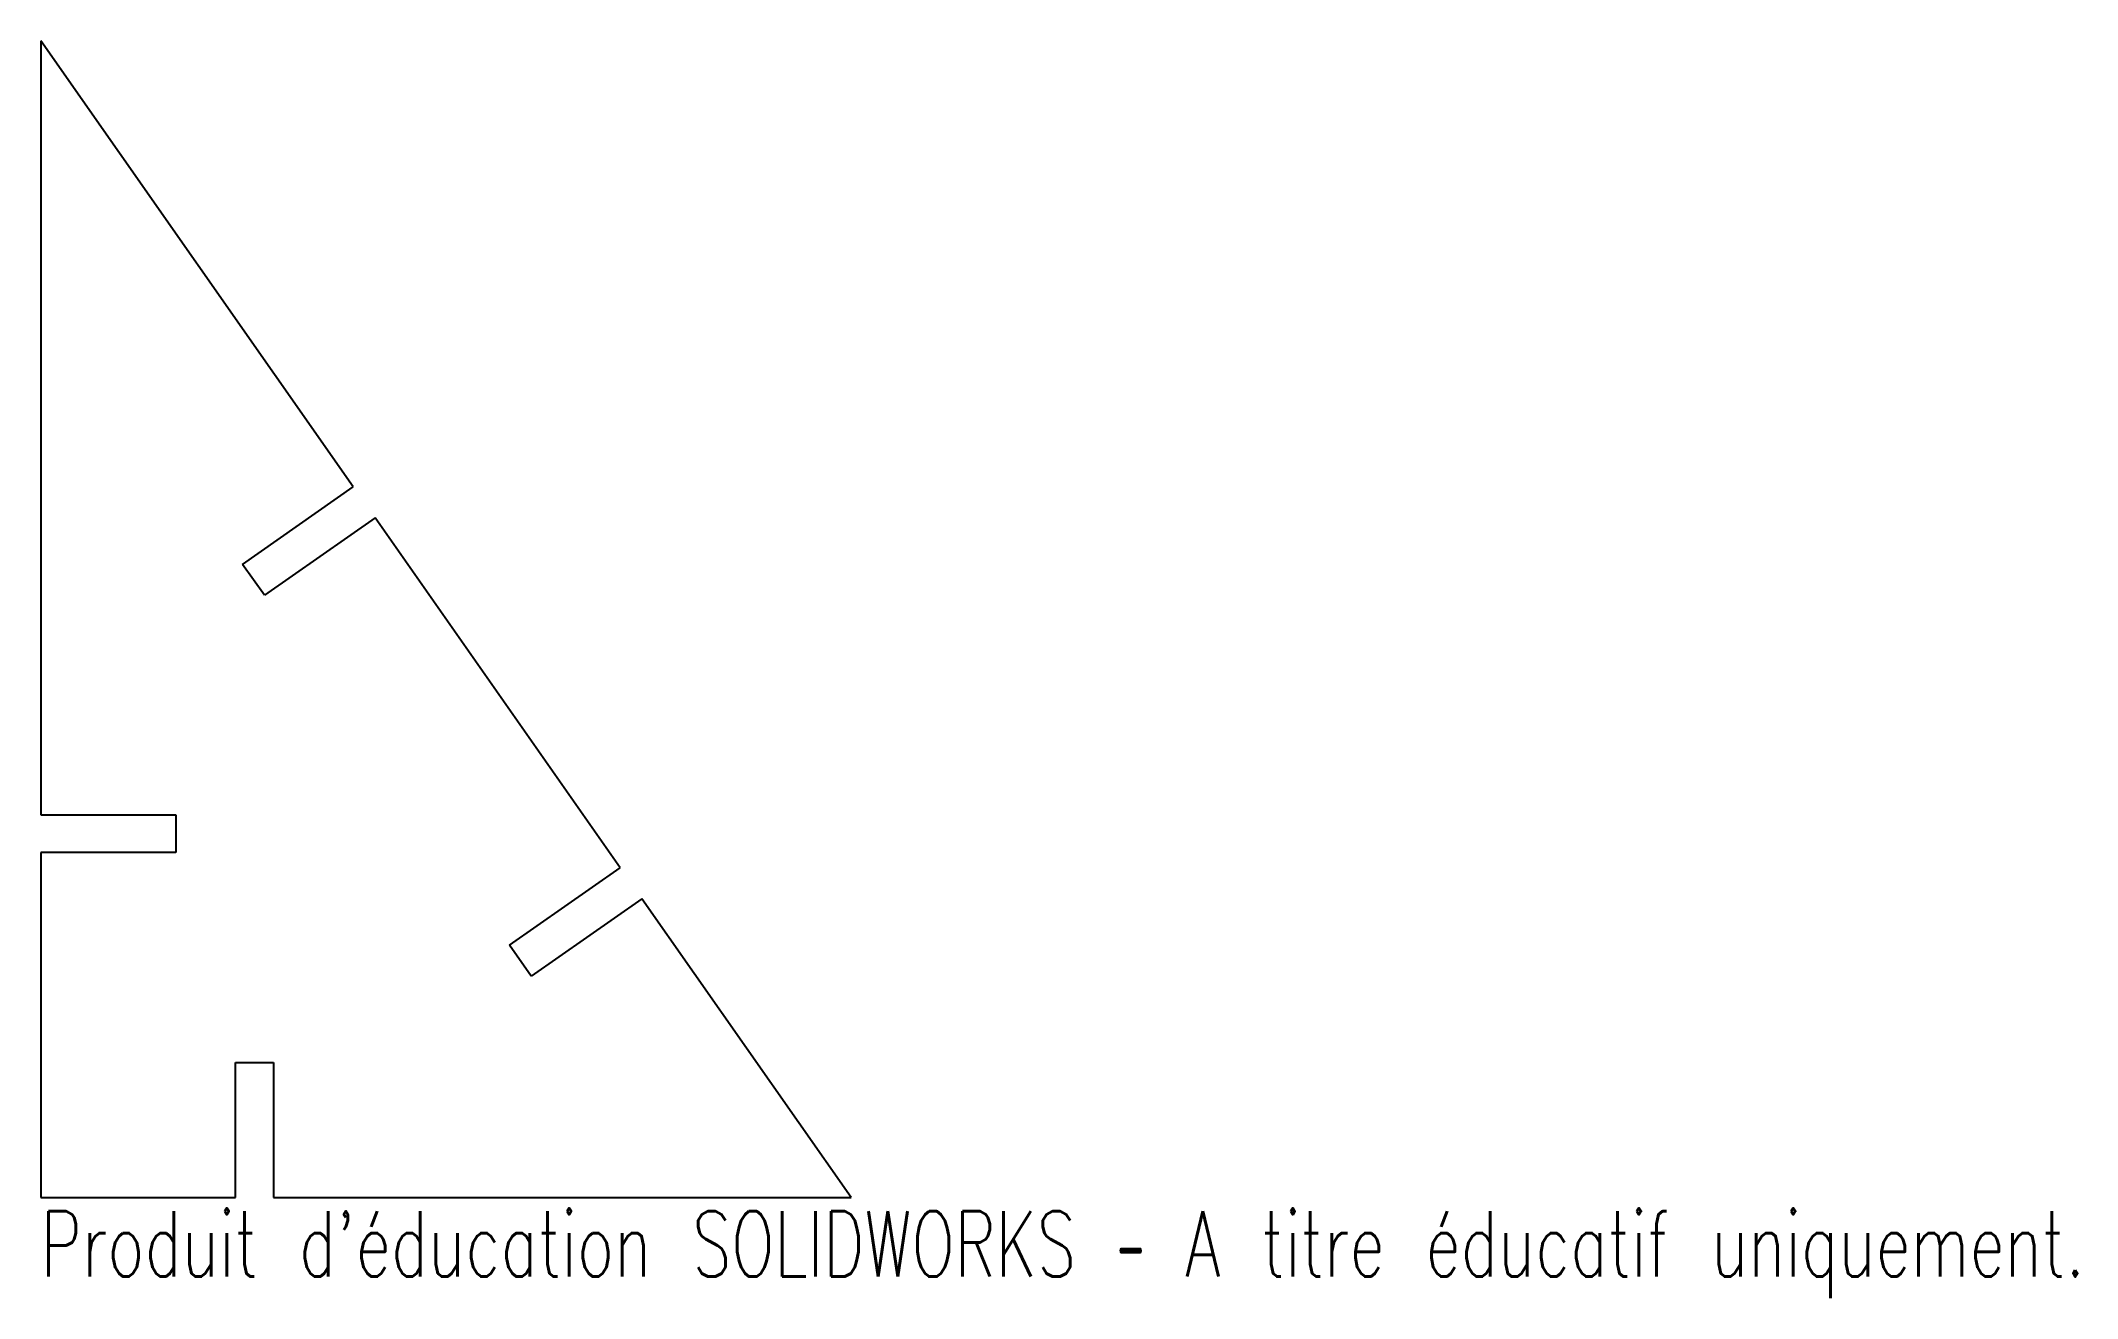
# Model space of a CAD drawing. Header units: millimetres. Extents: x 0 to 151, y -7 to 86.
import ezdxf

# ---------------------------------------------------------------- set-up
doc = ezdxf.new("R2010")
doc.units = ezdxf.units.MM
doc.styles.add('SLDTEXTSTYLE0', font='TXT', dxfattribs={"width": 0.7, "bigfont": 'bigfont'})

msp = doc.modelspace()

# ---------------------------------------------------------------- linework, layer by layer
at = {"color": 7, "linetype": 'Continuous', "lineweight": 25}
for p, q in [((0, 85.69), (0, 28.35)), ((23.14, 52.64), (0, 85.69)), ((14.95, 46.9), (23.14, 52.64)), ((24.75, 50.34), (16.56, 44.61)), ((42.9, 24.42), (24.75, 50.34)), ((16.56, 44.61), (14.95, 46.9)), ((0, 28.35), (10, 28.35)), ((10, 28.35), (10, 25.55)), ((10, 25.55), (0, 25.55)), ((0, 25.55), (0, 0)), ((34.71, 18.69), (42.9, 24.42)), ((44.51, 22.13), (36.31, 16.39)), ((60, 0), (44.51, 22.13)), ((36.31, 16.39), (34.71, 18.69)), ((14.43, 10), (17.23, 10)), ((14.43, 0), (14.43, 10)), ((17.23, 10), (17.23, 0)), ((0, 0), (14.43, 0)), ((17.23, 0), (60, 0))]:
    msp.add_line(p, q, dxfattribs=at)

# ---------------------------------------------------------------- texts
at = {"color": 7, "linetype": 'Continuous', "insert": (0, -1.02), "char_height": 4.8336, "attachment_point": 1, "style": 'SLDTEXTSTYLE0'}
msp.add_mtext("Produit d'éducation SOLIDWORKS – A titre éducatif uniquement.", dxfattribs=at)

doc.saveas('drawing.dxf')
